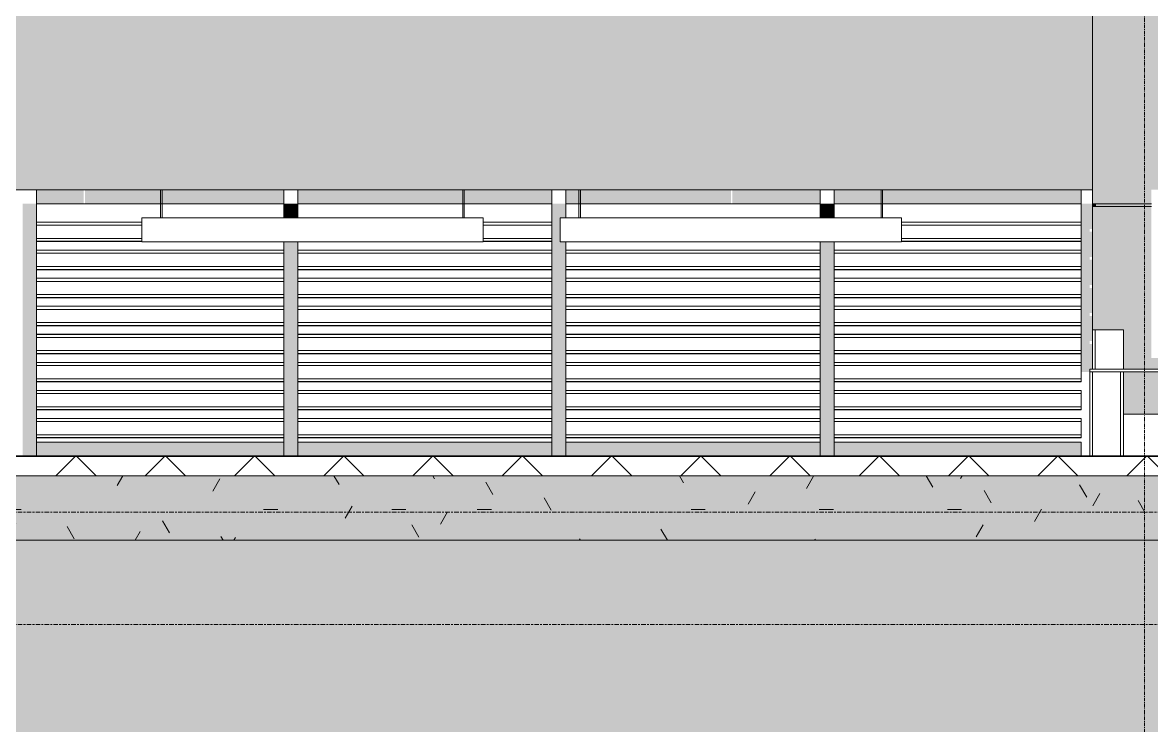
# Model space of a CAD drawing. Header units: millimetres. Extents: x 3451 to 201731, y -8641 to 35300.
# Drawn here: x 65937 to 69962, y -360 to 2146 of the extents above; entities that cross this region are included whole.
import ezdxf

# ---------------------------------------------------------------- set-up
doc = ezdxf.new("R2010")
doc.units = ezdxf.units.MM
doc.linetypes.add('Centre', pattern=[31.75, 6.35, -4.7625, 15.875, -4.7625])
doc.linetypes.add('Grid Line', pattern=[22.225, 12.7, -3.175, 3.175, -3.175])
for name, color, linetype, lineweight in [('A-DETL-GENF-3', 9, 'Continuous', 9), ('A-DETL-THIN', 151, 'Continuous', 9), ('A-FLOR', 192, 'Continuous', 9), ('A-FLOR-3', 192, 'Continuous', 35), ('A-FLOR-LEVL-2', 51, 'Centre', 9), ('A-FLOR-MCUT', 51, 'Continuous', 9), ('A-FLOR-PATT-3', 8, 'Continuous', 9), ('A-GLAZ-CWMG', 51, 'Continuous', 9), ('A-WALL', 113, 'Continuous', 9), ('A-WALL-PATT-3', 111, 'Continuous', 5), ('E-LITE-EQPM', 33, 'Continuous', 9), ('S-GRID-1', 1, 'Grid Line', 9)]:
    doc.layers.add(name, color=color, linetype=linetype, lineweight=lineweight)

# ---------------------------------------------------------------- blocks, each defined once
blk = doc.blocks.new('EAE_STL_PENDANT_TK_15W_120cm - LIC_01-ĐÈN LED BATTEN 1_2_ P_2x20W_ ÁNH SÁNG TRẮNG 6000K_ LẮP ĐẶT NỔI_TREO TY-1354115-TKCS_MẶT CẮT C')
at = {"layer": 'E-LITE-EQPM'}
for p, q in [((67920.9, 1550), (67920.9, 1450)), ((67925.9, 1450), (67925.9, 1550)), ((68997.9, 1550), (68997.9, 1450)), ((69002.9, 1450), (69002.9, 1550)), ((67853.4, 1450), (69070.4, 1450)), ((67853.4, 1450), (67853.4, 1448)), ((69070.4, 1448), (69070.4, 1450)), ((67853.4, 1448), (67853.4, 1364)), ((69070.4, 1364), (69070.4, 1448)), ((69070.4, 1364), (67853.4, 1364))]:
    blk.add_line(p, q, dxfattribs=at)
blk = doc.blocks.new('Rectangular Mullion - 50 x 100mm-3796220-TKCS_MẶT CẮT C')
at = {"layer": 'A-GLAZ-CWMG'}
h = blk.add_hatch(color=256, dxfattribs=at)
h.paths.add_polyline_path([(69711.9, 1500), (69711.9, 1550), (69002.9, 1550), (69002.9, 1500), (69667.6, 1500)])
h.paths.add_polyline_path([(68830.8, 1500), (68998, 1500), (68998, 1550), (68830.8, 1550)])
for p, q in [((68830.8, 1500), (68830.8, 1550)), ((69711.9, 1550), (69711.9, 1500)), ((68830.8, 1500), (69711.9, 1500))]:
    blk.add_line(p, q, dxfattribs=at)
blk = doc.blocks.new('Rectangular Mullion - 50 x 100mm-3796221-TKCS_MẶT CẮT C')
at = {"layer": 'A-GLAZ-CWMG'}
h = blk.add_hatch(color=256, dxfattribs=at)
h.paths.add_polyline_path([(67824.6, 1500), (67824.6, 1550), (67511.4, 1550), (67511.4, 1500), (67738.3, 1500)])
h.paths.add_polyline_path([(66918.4, 1500), (67506.5, 1500), (67506.5, 1550), (66918.4, 1550)])
for p, q in [((66918.4, 1500), (66918.4, 1550)), ((67824.6, 1550), (67824.6, 1500)), ((66918.4, 1500), (67824.6, 1500))]:
    blk.add_line(p, q, dxfattribs=at)
blk = doc.blocks.new('Rectangular Mullion - 50 x 100mm-3796222-TKCS_MẶT CẮT C')
at = {"layer": 'A-GLAZ-CWMG'}
blk.add_hatch(color=256, dxfattribs=at).paths.add_polyline_path([(65987.2, 600), (66868.4, 600), (66868.4, 650), (65987.2, 650)])
for p, q in [((65987.2, 600), (65987.2, 650)), ((66868.4, 650), (65987.2, 650)), ((66868.4, 650), (66868.4, 600))]:
    blk.add_line(p, q, dxfattribs=at)
blk = doc.blocks.new('Rectangular Mullion - 50 x 100mm-3796223-TKCS_MẶT CẮT C')
at = {"layer": 'A-GLAZ-CWMG'}
blk.add_hatch(color=256, dxfattribs=at).paths.add_polyline_path([(66918.4, 600), (67824.6, 600), (67824.6, 650), (66918.4, 650)])
for p, q in [((66918.4, 600), (66918.4, 650)), ((67824.6, 650), (66918.4, 650)), ((67824.6, 650), (67824.6, 600))]:
    blk.add_line(p, q, dxfattribs=at)
blk = doc.blocks.new('Rectangular Mullion - 50 x 100mm-2333208-TKCS_MẶT CẮT C')
at = {"layer": 'A-GLAZ-CWMG'}
blk.add_hatch(color=256, dxfattribs=at).paths.add_polyline_path([(69711.9, 900), (69741.9, 900), (69741.9, 910), (69751.9, 910), (69751.9, 1000), (69711.9, 1000), (69711.9, 940.4)])
blk.add_line((69711.9, 1000), (69711.9, 900), dxfattribs=at)
blk = doc.blocks.new('Rectangular Mullion - 50 x 100mm-2333211-TKCS_MẶT CẮT C')
at = {"layer": 'A-GLAZ-CWMG'}
blk.add_hatch(color=256, dxfattribs=at).paths.add_polyline_path([(65987.2, 600), (65987.2, 700), (65937.2, 700), (65937.2, 600)])
blk.add_line((65987.2, 600), (65987.2, 700), dxfattribs=at)
blk = doc.blocks.new('Rectangular Mullion - 50 x 100mm-2333212-TKCS_MẶT CẮT C')
at = {"layer": 'A-GLAZ-CWMG'}
blk.add_hatch(color=256, dxfattribs=at).paths.add_polyline_path([(65987.2, 700), (65987.2, 800), (65937.2, 800), (65937.2, 700)])
blk.add_line((65987.2, 700), (65987.2, 800), dxfattribs=at)
blk = doc.blocks.new('Rectangular Mullion - MULLION LA SACH-3796224-TKCS_MẶT CẮT C')
at = {"layer": 'A-GLAZ-CWMG'}
for p, q in [((65987.2, 734.3), (66868.4, 734.3)), ((65987.2, 734.2), (66868.4, 734.2)), ((65987.2, 723.1), (66868.4, 723.1)), ((66868.4, 676.1), (65987.2, 676.1)), ((65987.2, 665.9), (66868.4, 665.9)), ((65987.2, 665.8), (66868.4, 665.8)), ((65987.2, 664.8), (66868.4, 664.8))]:
    blk.add_line(p, q, dxfattribs=at)
blk = doc.blocks.new('Rectangular Mullion - MULLION LA SACH-3796225-TKCS_MẶT CẮT C')
at = {"layer": 'A-GLAZ-CWMG'}
for p, q in [((66918.4, 734.3), (67824.6, 734.3)), ((66918.4, 734.2), (67824.6, 734.2)), ((66918.4, 723.1), (67824.6, 723.1)), ((67824.6, 676.1), (66918.4, 676.1)), ((66918.4, 665.9), (67824.6, 665.9)), ((66918.4, 665.8), (67824.6, 665.8)), ((66918.4, 664.8), (67824.6, 664.8))]:
    blk.add_line(p, q, dxfattribs=at)
blk = doc.blocks.new('Rectangular Mullion - MULLION LA SACH-V141-TKCS_MẶT CẮT C')
at = {"layer": 'A-GLAZ-CWMG'}
for p, q in [((68830.8, 734.3), (69711.9, 734.3)), ((68830.8, 734.2), (69711.9, 734.2)), ((69711.9, 734.3), (69711.9, 734.2)), ((69711.9, 734.2), (69711.9, 723.1)), ((68830.8, 723.1), (69711.9, 723.1)), ((69711.9, 723.1), (69711.9, 676.1)), ((69711.9, 676.1), (68830.8, 676.1)), ((68830.8, 665.9), (69711.9, 665.9)), ((68830.8, 665.8), (69711.9, 665.8)), ((68830.8, 664.8), (69711.9, 664.8)), ((69711.9, 676.1), (69711.9, 665.9)), ((69711.9, 665.9), (69711.9, 665.8)), ((69711.9, 665.8), (69711.9, 664.8))]:
    blk.add_line(p, q, dxfattribs=at)
blk = doc.blocks.new('Rectangular Mullion - MULLION LA SACH-V142-TKCS_MẶT CẮT C')
at = {"layer": 'A-GLAZ-CWMG'}
for p, q in [((68830.8, 934.3), (69711.9, 934.3)), ((68830.8, 934.2), (69711.9, 934.2)), ((68830.8, 923.1), (69711.9, 923.1)), ((69711.9, 900), (69711.9, 876.1)), ((69711.9, 876.1), (68830.8, 876.1)), ((68830.8, 865.9), (69711.9, 865.9)), ((68830.8, 865.8), (69711.9, 865.8)), ((68830.8, 864.8), (69711.9, 864.8)), ((69711.9, 876.1), (69711.9, 865.9)), ((69711.9, 865.9), (69711.9, 865.8)), ((69711.9, 865.8), (69711.9, 864.8))]:
    blk.add_line(p, q, dxfattribs=at)
blk = doc.blocks.new('Rectangular Mullion - MULLION LA SACH-V143-TKCS_MẶT CẮT C')
at = {"layer": 'A-GLAZ-CWMG'}
for p, q in [((65987.2, 1434.3), (66361.9, 1434.3)), ((65987.2, 1434.2), (66361.9, 1434.2)), ((65987.2, 1423.1), (66361.9, 1423.1)), ((66361.9, 1376.1), (65987.2, 1376.1)), ((65987.2, 1365.9), (66361.9, 1365.9)), ((65987.2, 1365.8), (66361.9, 1365.8)), ((65987.2, 1364.8), (66361.9, 1364.8))]:
    blk.add_line(p, q, dxfattribs=at)
blk = doc.blocks.new('Rectangular Mullion - MULLION LA SACH-V144-TKCS_MẶT CẮT C')
at = {"layer": 'A-GLAZ-CWMG'}
for p, q in [((67578.9, 1434.3), (67824.6, 1434.3)), ((67578.9, 1434.2), (67824.6, 1434.2)), ((67578.9, 1423.1), (67824.6, 1423.1)), ((67824.6, 1376.1), (67578.9, 1376.1)), ((67578.9, 1365.9), (67824.6, 1365.9)), ((67578.9, 1365.8), (67824.6, 1365.8)), ((67578.9, 1364.8), (67824.6, 1364.8))]:
    blk.add_line(p, q, dxfattribs=at)
blk = doc.blocks.new('Rectangular Mullion - MULLION LA SACH-V145-TKCS_MẶT CẮT C')
at = {"layer": 'A-GLAZ-CWMG'}
for p, q in [((69070.4, 1434.3), (69711.9, 1434.3)), ((69070.4, 1434.2), (69711.9, 1434.2)), ((69070.4, 1423.1), (69711.9, 1423.1)), ((69711.9, 1376.1), (69070.4, 1376.1)), ((69070.4, 1365.9), (69711.9, 1365.9)), ((69070.4, 1365.8), (69711.9, 1365.8)), ((69070.4, 1364.8), (69711.9, 1364.8))]:
    blk.add_line(p, q, dxfattribs=at)
blk = doc.blocks.new('Rectangular Mullion - 50 x 100mm-2333204-TKCS_MẶT CẮT C')
at = {"layer": 'A-GLAZ-CWMG'}
blk.add_hatch(color=256, dxfattribs=at).paths.add_polyline_path([(66918.4, 600), (66918.4, 700), (66868.4, 700), (66868.4, 600)])
for p, q in [((66868.4, 700), (66868.4, 600)), ((66918.4, 600), (66918.4, 700))]:
    blk.add_line(p, q, dxfattribs=at)
blk = doc.blocks.new('Rectangular Mullion - 50 x 100mm-2333205-TKCS_MẶT CẮT C')
at = {"layer": 'A-GLAZ-CWMG'}
blk.add_hatch(color=256, dxfattribs=at).paths.add_polyline_path([(66918.4, 700), (66918.4, 800), (66868.4, 800), (66868.4, 700)])
for p, q in [((66868.4, 800), (66868.4, 700)), ((66918.4, 700), (66918.4, 800))]:
    blk.add_line(p, q, dxfattribs=at)
blk = doc.blocks.new('Rectangular Mullion - 50 x 100mm-V146-TKCS_MẶT CẮT C')
at = {"layer": 'A-GLAZ-CWMG'}
blk.add_hatch(color=256, dxfattribs=at).paths.add_polyline_path([(66918.4, 1300), (66918.4, 1364), (66868.4, 1364), (66868.4, 1300)])
for p, q in [((66868.4, 1364), (66868.4, 1300)), ((66918.4, 1300), (66918.4, 1364))]:
    blk.add_line(p, q, dxfattribs=at)
blk = doc.blocks.new('Rectangular Mullion - 50 x 100mm-V147-TKCS_MẶT CẮT C')
at = {"layer": 'A-GLAZ-CWMG'}
blk.add_hatch(color=256, dxfattribs=at).paths.add_polyline_path([(67874.6, 1300), (67874.6, 1364), (67853.4, 1364), (67853.4, 1400), (67824.6, 1400), (67824.6, 1300), (67856.4, 1300)])
for p, q in [((67824.6, 1400), (67824.6, 1300)), ((67874.6, 1300), (67874.6, 1364))]:
    blk.add_line(p, q, dxfattribs=at)
blk = doc.blocks.new('Rectangular Mullion - 50 x 100mm-V148-TKCS_MẶT CẮT C')
at = {"layer": 'A-GLAZ-CWMG'}
blk.add_hatch(color=256, dxfattribs=at).paths.add_polyline_path([(66918.4, 1450), (66918.4, 1500), (66868.4, 1500), (66868.4, 1450)])
for p, q in [((66868.4, 1500), (66868.4, 1450)), ((66918.4, 1450), (66918.4, 1500))]:
    blk.add_line(p, q, dxfattribs=at)
blk = doc.blocks.new('Rectangular Mullion - 50 x 100mm-V149-TKCS_MẶT CẮT C')
at = {"layer": 'A-GLAZ-CWMG'}
blk.add_hatch(color=256, dxfattribs=at).paths.add_polyline_path([(67853.4, 1400), (67853.4, 1450), (67874.6, 1450), (67874.6, 1500), (67824.6, 1500), (67824.6, 1400)])
for p, q in [((67824.6, 1500), (67824.6, 1400)), ((67874.6, 1450), (67874.6, 1500))]:
    blk.add_line(p, q, dxfattribs=at)

msp = doc.modelspace()

# ---------------------------------------------------------------- hatches: boundary and pattern name
at = {"layer": 'A-DETL-GENF-3'}
h = msp.add_hatch(dxfattribs=at)
h.set_pattern_fill('FP_30', color=256, style=0, pattern_type=2)
h.set_pattern_definition([(0, (49422.4, 14125), (725.805, 725.805), [725.805, -725.805]), (0, (49422.4, 14397.2), (725.805, 725.805), [725.805, -725.805]), (0, (49422.4, 14669.35), (725.805, 725.805), [725.805, -725.805]), (90, (49513.15, 14760.1), (-725.805, 725.805), [725.805, -725.805]), (90, (49785.3, 14760.1), (-725.805, 725.805), [725.805, -725.805]), (90, (50057.5, 14760.1), (-725.805, 725.805), [725.805, -725.805])])
h.paths.add_polyline_path([(36870.3, -3840.5), (89603.2, -3840.5), (89603.2, -250), (86418.2, -250), (86418.2, -200), (83418.2, -200), (77436.3, 50), (72436.3, 50), (72436.3, 100), (70315, 100), (70315, 300), (58586.3, 300), (58586.3, 500), (47586.3, 500), (44536.9, 600), (44536.9, -2050), (45309.9, -2050), (45309.9, -3550), (45336.9, -3551.5), (45336.9, -3600), (43216.9, -3600), (43216.9, -3550), (43253.9, -3550), (43253.9, -2350), (41686.1, -2350), (41686.1, -3550), (41758.6, -3550), (41758.6, -3600), (38034.6, -3600), (38034.6, -3550), (38086.1, -3550), (38086.1, -2350), (34885.8, -2350), (34885.8, -3550), (34935.8, -3550), (34935.8, -3600), (30836.9, -3600), (30836.9, -3550), (30885.8, -3550), (30885.8, -2350), (28636.9, -2350), (28636.9, -2750), (28436.9, -2750), (28436.9, -2350), (26136.9, -2350), (26136.9, -3550), (26186.9, -3550), (26186.9, -3600), (23596.9, -3600), (23596.9, -3550), (23636.9, -3550), (23636.9, -2750), (23236.9, -2750), (23236.9, 650), (21236.9, 650), (21236.9, 599.7), (10888.2, 199.7), (10888.2, 150), (9888.2, 150), (9888.2, 100), (7288.4, 100), (7288.4, -3840.5), (35584.1, -3840.5)])
at = {"layer": 'A-FLOR-PATT-3'}
h = msp.add_hatch(dxfattribs=at)
h.set_pattern_fill('FP_6', color=256, style=0, pattern_type=2)
h.set_pattern_definition([(45, (49422.43, 14125), (-159.099, 159.099), []), (135, (49422.43, 14125), (-159.099, -159.099), [])])
h.paths.add_polyline_path([(71596.8, 530), (73436.3, 530), (73436.3, 600), (59335.3, 600), (59335.3, 530), (70953.8, 530)])
h = msp.add_hatch(dxfattribs=at)
h.set_pattern_fill('FP_3', color=256, style=0, pattern_type=2)
h.set_pattern_definition([(0, (49422.43, 14125), (609.6, 152.4), [50.292, -406.908, 50.292, -406.908, -2438.4]), (0, (49422.43, 14125), (609.6, 152.4), [-914.4, 50.292, -864.108, 50.292, -406.908, -1066.8]), (0, (49422.43, 14125), (609.6, 152.4), [-2286, 50.292, -254.508, 50.292, -711.708]), (120, (49651.03, 14201.2), (-436.7823, 451.7291), [50.292, -406.908, 50.292, -406.908, -2438.4]), (120, (49651.03, 14201.2), (-436.7823, 451.7291), [-914.4, 50.292, -864.108, 50.292, -406.908, -1066.8]), (120, (49651.03, 14201.2), (-436.7823, 451.7291), [-2286, 50.292, -254.508, 50.292, -711.708]), (240, (49727.23, 14506), (-172.8177, -604.1291), [50.292, -406.908, 50.292, -406.908, -2438.4]), (240, (49727.23, 14506), (-172.8177, -604.1291), [-914.4, 50.292, -864.108, 50.292, -406.908, -1066.8]), (240, (49727.23, 14506), (-172.8177, -604.1291), [-2286, 50.292, -254.508, 50.292, -711.708])])
h.paths.add_polyline_path([(73436.3, 200), (73436.3, 530), (59335.3, 530), (59335.3, 300), (70315, 300), (70315, 200), (71596.8, 200)])
h = msp.add_hatch(dxfattribs=at)
h.set_pattern_fill('FP_8', color=256, style=0, pattern_type=2)
h.set_pattern_definition([(50, (49422.43, 14125), (273.276, -23.909), [28.575, -314.325]), (355, (49422.43, 14125), (-52.8646, 286.585), [22.86, -251.46]), (100.451, (49445.2, 14123), (220.4138, 262.6745), [24.285, -267.135]), (46.184, (49422.43, 14201.2), (406.6187, -63.0646), [42.862, -471.487]), (96.636, (49456.3, 14195.94), (356.104, 371.1414), [36.428, -400.703]), (351.184, (49422.43, 14201.2), (356.1075, 371.138), [34.29, -377.19]), (21, (49460.53, 14182.15), (227.4212, -153.3982), [28.575, -314.325]), (326, (49460.53, 14182.15), (92.7027, 276.2822), [22.86, -251.46]), (71.451, (49479.48, 14169.37), (320.1254, 122.8816), [24.285, -267.135]), (37.5, (49422.43, 14125), (4.6325, 126.8326), [5.029, -243.383, 5.029, -250.241, -252.413]), (37.5, (49422.43, 14125), (4.6325, 126.8326), [-503.682, 5.029, -247.383]), (7.5, (49422.43, 14125), (100.22916, 150.2711), [5.029, -140.513, 5.029, -237.668, -96.203]), (7.5, (49422.43, 14125), (100.22916, 150.2711), [-388.239, 5.029, -91.173]), (327.5, (49337.46, 14125), (203.38684, -8.5935), [5.029, -90.221, 5.029, -292.151, -394.335]), (327.5, (49337.46, 14125), (203.38684, -8.5935), [-392.43, 5.029, -389.306]), (317.5, (49299.36, 14125), (222.1944, 38.1398), [5.029, -118.796, 5.029, -192.329, -280.035]), (317.5, (49299.36, 14125), (222.1944, 38.1398), [-321.183, 5.029, -275.006])])
h.paths.add_polyline_path([(73436.3, 200), (73436.3, 530), (59335.3, 530), (59335.3, 300), (70315, 300), (70315, 200), (71596.8, 200)])
at = {"layer": 'A-WALL-PATT-3'}
for points in [[(67738.3, 1550), (69751.9, 1550), (69751.9, 2200), (64268.6, 2200), (64268.6, 1550), (67416.8, 1550)], [(69761.9, 2000), (69761.9, 2200), (69751.9, 2200), (69751.9, 2000)], [(69755.9, 1490), (69755.9, 1500), (69751.9, 1500), (69751.9, 1490)], [(69761.9, 1490), (69761.8, 1500), (69755.9, 1500), (69755.9, 1490), (69761.8, 1490)], [(69961.9, 1490), (69961.9, 1500), (69761.9, 1500), (69761.9, 1490)]]:
    msp.add_hatch(color=256, dxfattribs=at).paths.add_polyline_path(points)
h = msp.add_hatch(color=256, dxfattribs=at)
h.paths.add_polyline_path([(70326.3, 750), (70336.3, 750), (70336.3, 900), (69861.8, 900), (69861.8, 750), (70310.7, 750)])
h.paths.add_polyline_path([(70953.8, 750), (71336.3, 750), (71336.3, 950), (69961.9, 950), (69961.9, 1490), (69761.9, 1490), (69761.8, 1050), (69861.8, 1050), (69861.8, 910), (70456.3, 910), (70456.3, 900), (70446.3, 900), (70446.3, 750), (70456.3, 750)])
h.paths.add_polyline_path([(71536.3, 750), (72761.8, 750), (72761.8, 950), (71536.3, 950)])
h.paths.add_polyline_path([(73204.5, 1050), (73386.9, 1050), (73386.9, 1490), (73036.9, 1490), (73036.9, 1050)])
h.paths.add_polyline_path([(78088.3, 1050), (78236.9, 1050), (78236.9, 1490), (77886.9, 1490), (77886.9, 1050), (78027.7, 1050)])
h.paths.add_polyline_path([(75736.9, 1050), (75736.9, 1490), (75536.9, 1490), (75536.9, 1050), (75574, 1050)])
h.paths.add_polyline_path([(78027.7, 1500), (78236.9, 1500), (78236.9, 2200), (71546.3, 2200), (71546.3, 1900), (71536.3, 1900), (71536.3, 1550), (73036.9, 1550), (73036.9, 1500), (73386.9, 1500), (73386.9, 1550), (75536.9, 1550), (75536.9, 1500), (75736.9, 1500), (75736.9, 1550), (77886.9, 1550), (77886.9, 1500)])
h.paths.add_polyline_path([(69961.9, 1500), (69961.9, 1550), (71336.3, 1550), (71336.3, 1900), (71326.3, 1900), (71326.3, 2200), (69761.9, 2200), (69761.9, 1500)])
h = msp.add_hatch(color=256, dxfattribs=at)
h.paths.add_polyline_path([(69761.8, 1050), (69761.9, 1050), (69761.9, 1490), (69751.9, 1490), (69751.9, 1050)])
h.paths.add_polyline_path([(69761.9, 1500), (69761.9, 2000), (69751.9, 2000), (69751.9, 1500)])

# ---------------------------------------------------------------- linework, layer by layer
at = {"layer": 'A-DETL-THIN'}
msp.add_line((70315, 300), (58586.3, 300), dxfattribs=at)
at = {"layer": 'A-FLOR'}
for p, q in [((69741.9, 900), (69741.9, 910)), ((69741.9, 910), (70456.3, 910)), ((70456.3, 900), (69741.9, 900)), ((69861.8, 750), (70336.3, 750)), ((69861.8, 750), (69861.8, 600))]:
    msp.add_line(p, q, dxfattribs=at)
at = {"layer": 'A-FLOR-3'}
msp.add_line((73436.3, 600), (59335.3, 600), dxfattribs=at)
at = {"layer": 'A-FLOR-LEVL-2'}
for p, q in [((93442.9, 400), (3450.8, 400)), ((91537.9, 0), (3450.8, 0))]:
    msp.add_line(p, q, dxfattribs=at)
at = {"layer": 'A-FLOR-MCUT'}
msp.add_line((73436.3, 530), (59335.3, 530), dxfattribs=at)
at = {"layer": 'A-WALL'}
for p, q in [((69751.9, 2000), (69751.9, 3290)), ((69751.9, 910), (69751.9, 2000)), ((64268.6, 1550), (69751.9, 1550)), ((69751.9, 1500), (69961.9, 1500)), ((69961.9, 1490), (69751.9, 1490)), ((69755.9, 1490), (69755.9, 1500)), ((69761.9, 1500), (69761.9, 1490)), ((69761.9, 1500), (69761.9, 1490)), ((69861.8, 1050), (69751.9, 1050)), ((69761.8, 910), (69761.8, 1050)), ((69861.8, 1050), (69861.8, 910)), ((69741.9, 600), (69741.9, 900)), ((69751.9, 600), (69751.9, 900)), ((69851.9, 900), (69851.9, 600)), ((69861.8, 900), (69861.8, 750))]:
    msp.add_line(p, q, dxfattribs=at)
at = {"layer": 'S-GRID-1'}
msp.add_line((69936.9, -1941), (69936.9, 30542.5), dxfattribs=at)

# ---------------------------------------------------------------- block references
at = {"layer": 'A-GLAZ-CWMG'}
for name, p in [('Rectangular Mullion - 50 x 100mm-3796220-TKCS_MẶT CẮT C', (-2843.5, 0)), ('Rectangular Mullion - 50 x 100mm-3796221-TKCS_MẶT CẮT C', (0, 0)), ('Rectangular Mullion - 50 x 100mm-3796221-TKCS_MẶT CẮT C', (956.2, 0)), ('Rectangular Mullion - 50 x 100mm-3796220-TKCS_MẶT CẮT C', (0, 0)), ('Rectangular Mullion - 50 x 100mm-2333212-TKCS_MẶT CẮT C', (0, 700)), ('Rectangular Mullion - 50 x 100mm-V148-TKCS_MẶT CẮT C', (0, 0)), ('Rectangular Mullion - 50 x 100mm-V149-TKCS_MẶT CẮT C', (0, 0)), ('Rectangular Mullion - 50 x 100mm-V148-TKCS_MẶT CẮT C', (1912.4, 0)), ('Rectangular Mullion - 50 x 100mm-2333208-TKCS_MẶT CẮT C', (0, 500)), ('Rectangular Mullion - MULLION LA SACH-V143-TKCS_MẶT CẮT C', (0, 0)), ('Rectangular Mullion - MULLION LA SACH-V144-TKCS_MẶT CẮT C', (0, 0)), ('Rectangular Mullion - MULLION LA SACH-V145-TKCS_MẶT CẮT C', (0, 0)), ('Rectangular Mullion - 50 x 100mm-2333212-TKCS_MẶT CẮT C', (0, 600)), ('Rectangular Mullion - 50 x 100mm-V147-TKCS_MẶT CẮT C', (0, 0)), ('Rectangular Mullion - 50 x 100mm-2333208-TKCS_MẶT CẮT C', (0, 400)), ('Rectangular Mullion - MULLION LA SACH-3796224-TKCS_MẶT CẮT C', (0, 600)), ('Rectangular Mullion - 50 x 100mm-V146-TKCS_MẶT CẮT C', (0, 0)), ('Rectangular Mullion - MULLION LA SACH-3796225-TKCS_MẶT CẮT C', (0, 600)), ('Rectangular Mullion - MULLION LA SACH-3796225-TKCS_MẶT CẮT C', (956.2, 600)), ('Rectangular Mullion - 50 x 100mm-V146-TKCS_MẶT CẮT C', (1912.4, 0)), ('Rectangular Mullion - MULLION LA SACH-3796224-TKCS_MẶT CẮT C', (2843.5, 600)), ('Rectangular Mullion - 50 x 100mm-2333212-TKCS_MẶT CẮT C', (0, 500)), ('Rectangular Mullion - 50 x 100mm-2333205-TKCS_MẶT CẮT C', (0, 500)), ('Rectangular Mullion - 50 x 100mm-2333205-TKCS_MẶT CẮT C', (956.2, 500)), ('Rectangular Mullion - 50 x 100mm-2333205-TKCS_MẶT CẮT C', (1912.4, 500)), ('Rectangular Mullion - 50 x 100mm-2333208-TKCS_MẶT CẮT C', (0, 300)), ('Rectangular Mullion - MULLION LA SACH-3796224-TKCS_MẶT CẮT C', (0, 500)), ('Rectangular Mullion - MULLION LA SACH-3796225-TKCS_MẶT CẮT C', (0, 500)), ('Rectangular Mullion - MULLION LA SACH-3796225-TKCS_MẶT CẮT C', (956.2, 500)), ('Rectangular Mullion - MULLION LA SACH-3796224-TKCS_MẶT CẮT C', (2843.5, 500)), ('Rectangular Mullion - 50 x 100mm-2333212-TKCS_MẶT CẮT C', (0, 400)), ('Rectangular Mullion - 50 x 100mm-2333205-TKCS_MẶT CẮT C', (0, 400)), ('Rectangular Mullion - 50 x 100mm-2333205-TKCS_MẶT CẮT C', (956.2, 400)), ('Rectangular Mullion - 50 x 100mm-2333205-TKCS_MẶT CẮT C', (1912.4, 400)), ('Rectangular Mullion - 50 x 100mm-2333208-TKCS_MẶT CẮT C', (0, 200)), ('Rectangular Mullion - MULLION LA SACH-3796224-TKCS_MẶT CẮT C', (0, 400)), ('Rectangular Mullion - MULLION LA SACH-3796225-TKCS_MẶT CẮT C', (0, 400)), ('Rectangular Mullion - MULLION LA SACH-3796225-TKCS_MẶT CẮT C', (956.2, 400)), ('Rectangular Mullion - MULLION LA SACH-3796224-TKCS_MẶT CẮT C', (2843.5, 400)), ('Rectangular Mullion - 50 x 100mm-2333212-TKCS_MẶT CẮT C', (0, 300)), ('Rectangular Mullion - 50 x 100mm-2333205-TKCS_MẶT CẮT C', (0, 300)), ('Rectangular Mullion - 50 x 100mm-2333205-TKCS_MẶT CẮT C', (956.2, 300)), ('Rectangular Mullion - 50 x 100mm-2333205-TKCS_MẶT CẮT C', (1912.4, 300)), ('Rectangular Mullion - 50 x 100mm-2333208-TKCS_MẶT CẮT C', (0, 100)), ('Rectangular Mullion - MULLION LA SACH-3796224-TKCS_MẶT CẮT C', (0, 300)), ('Rectangular Mullion - MULLION LA SACH-3796225-TKCS_MẶT CẮT C', (0, 300)), ('Rectangular Mullion - MULLION LA SACH-3796225-TKCS_MẶT CẮT C', (956.2, 300)), ('Rectangular Mullion - MULLION LA SACH-3796224-TKCS_MẶT CẮT C', (2843.5, 300)), ('Rectangular Mullion - 50 x 100mm-2333212-TKCS_MẶT CẮT C', (0, 200)), ('Rectangular Mullion - 50 x 100mm-2333205-TKCS_MẶT CẮT C', (0, 200)), ('Rectangular Mullion - 50 x 100mm-2333205-TKCS_MẶT CẮT C', (956.2, 200)), ('Rectangular Mullion - 50 x 100mm-2333205-TKCS_MẶT CẮT C', (1912.4, 200)), ('Rectangular Mullion - 50 x 100mm-2333208-TKCS_MẶT CẮT C', (0, 0)), ('Rectangular Mullion - MULLION LA SACH-3796224-TKCS_MẶT CẮT C', (0, 200)), ('Rectangular Mullion - MULLION LA SACH-3796225-TKCS_MẶT CẮT C', (0, 200)), ('Rectangular Mullion - MULLION LA SACH-3796225-TKCS_MẶT CẮT C', (956.2, 200)), ('Rectangular Mullion - MULLION LA SACH-V142-TKCS_MẶT CẮT C', (0, 0)), ('Rectangular Mullion - 50 x 100mm-2333212-TKCS_MẶT CẮT C', (0, 100)), ('Rectangular Mullion - 50 x 100mm-2333205-TKCS_MẶT CẮT C', (0, 100)), ('Rectangular Mullion - 50 x 100mm-2333205-TKCS_MẶT CẮT C', (956.2, 100)), ('Rectangular Mullion - 50 x 100mm-2333205-TKCS_MẶT CẮT C', (1912.4, 100)), ('Rectangular Mullion - MULLION LA SACH-3796224-TKCS_MẶT CẮT C', (0, 100)), ('Rectangular Mullion - MULLION LA SACH-3796225-TKCS_MẶT CẮT C', (0, 100)), ('Rectangular Mullion - MULLION LA SACH-3796225-TKCS_MẶT CẮT C', (956.2, 100)), ('Rectangular Mullion - MULLION LA SACH-V141-TKCS_MẶT CẮT C', (0, 100)), ('Rectangular Mullion - 50 x 100mm-2333212-TKCS_MẶT CẮT C', (0, 0)), ('Rectangular Mullion - 50 x 100mm-2333205-TKCS_MẶT CẮT C', (0, 0)), ('Rectangular Mullion - 50 x 100mm-2333205-TKCS_MẶT CẮT C', (956.2, 0)), ('Rectangular Mullion - 50 x 100mm-2333205-TKCS_MẶT CẮT C', (1912.4, 0)), ('Rectangular Mullion - MULLION LA SACH-3796224-TKCS_MẶT CẮT C', (0, 0)), ('Rectangular Mullion - MULLION LA SACH-3796225-TKCS_MẶT CẮT C', (0, 0)), ('Rectangular Mullion - MULLION LA SACH-3796225-TKCS_MẶT CẮT C', (956.2, 0)), ('Rectangular Mullion - MULLION LA SACH-V141-TKCS_MẶT CẮT C', (0, 0)), ('Rectangular Mullion - 50 x 100mm-2333211-TKCS_MẶT CẮT C', (0, 0)), ('Rectangular Mullion - 50 x 100mm-2333204-TKCS_MẶT CẮT C', (0, 0)), ('Rectangular Mullion - 50 x 100mm-2333204-TKCS_MẶT CẮT C', (956.2, 0)), ('Rectangular Mullion - 50 x 100mm-2333204-TKCS_MẶT CẮT C', (1912.4, 0)), ('Rectangular Mullion - 50 x 100mm-3796222-TKCS_MẶT CẮT C', (0, 0)), ('Rectangular Mullion - 50 x 100mm-3796223-TKCS_MẶT CẮT C', (0, 0)), ('Rectangular Mullion - 50 x 100mm-3796223-TKCS_MẶT CẮT C', (956.2, 0)), ('Rectangular Mullion - 50 x 100mm-3796222-TKCS_MẶT CẮT C', (2843.5, 0))]:
    msp.add_blockref(name, p, dxfattribs=at)
at = {"layer": 'E-LITE-EQPM'}
for p in [(-1491.5, 0), (0, 0)]:
    msp.add_blockref('EAE_STL_PENDANT_TK_15W_120cm - LIC_01-ĐÈN LED BATTEN 1_2_ P_2x20W_ ÁNH SÁNG TRẮNG 6000K_ LẮP ĐẶT NỔI_TREO TY-1354115-TKCS_MẶT CẮT C', p, dxfattribs=at)

doc.saveas('drawing.dxf')
